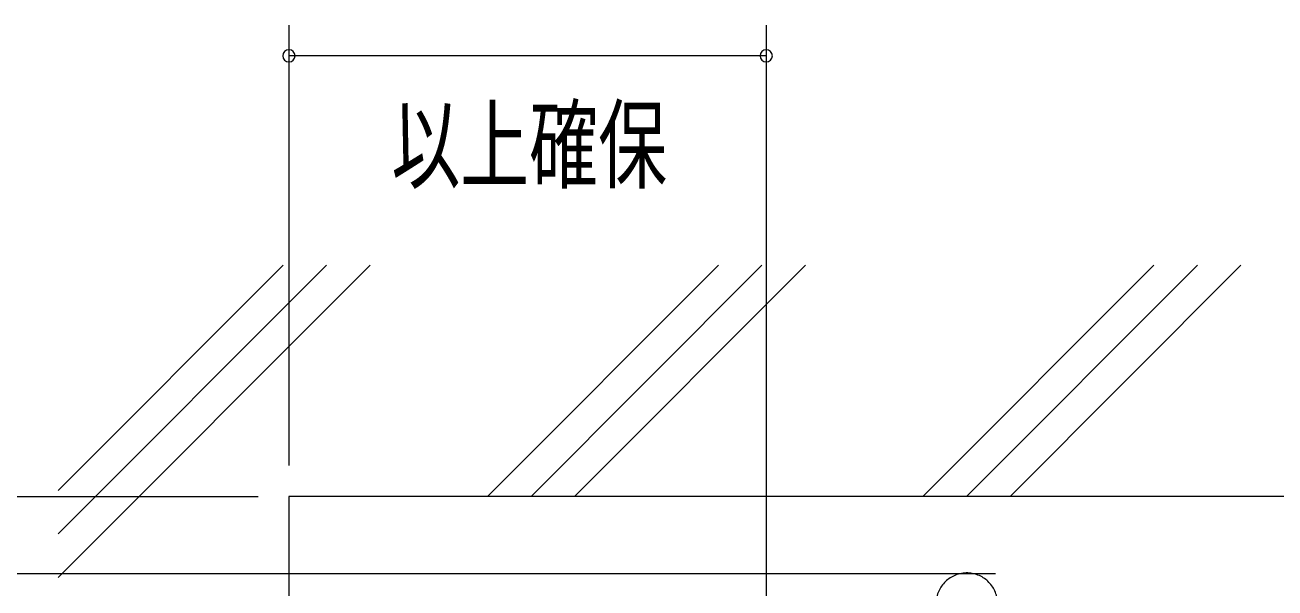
# Model space of a CAD drawing. Units: millimetres, scale not verified. Extents: x -5740 to 5740, y -4020 to 4020.
# Drawn here: x -4970 to -4158, y 3133 to 3498 of the extents above; entities that cross this region are included whole.
import ezdxf
from ezdxf.enums import TextEntityAlignment as Align

# ---------------------------------------------------------------- set-up
doc = ezdxf.new("R2010")
doc.units = ezdxf.units.MM
doc.header["$LTSCALE"] = 10
doc.linetypes.add('USER5', pattern=[25, 6, -5, 2, -5, 2, -5])
for name, color, linetype, lineweight in [('0-3_2ラック-03BODL', 7, 'Continuous', 18), ('0-5_2ラック-43THIN', 4, 'Continuous', 18), ('0-B_2ラック-Cラック奥', 7, 'Continuous', 18), ('0-E_2ラック-F寸法', 3, 'Continuous', 18)]:
    doc.layers.add(name, color=color, linetype=linetype, lineweight=lineweight)
doc.styles.add('ＭＳ ゴシック', font='')
doc.styles.get('ＭＳ ゴシック').set_extended_font_data('MS Gothic')

# ---------------------------------------------------------------- blocks, each defined once
blk = doc.blocks.new('CCL-CYC-FRONT-TOP_1')
at = {"layer": '0-B_2ラック-Cラック奥', "color": 6, "linetype": 'USER5'}
blk.add_arc((0, 1785.52), 20, 0, 180, dxfattribs=at)

msp = doc.modelspace()

# ---------------------------------------------------------------- linework, layer by layer
at = {"layer": '0-3_2ラック-03BODL'}
msp.add_line((-1423.7, 3192.31), (-4798.7, 3192.31), dxfattribs=at)
msp.add_lwpolyline([(-4798.7, 3192.31), (-4798.7, 907.51), (-4948.7, 907.51)], dxfattribs=at)
at = {"layer": '0-5_2ラック-43THIN'}
for p, q in [((-4948.7, 3139.62), (-4746, 3342.31)), ((-4948.7, 3167.9), (-4774.28, 3342.31)), ((-4948.7, 3196.18), (-4802.56, 3342.31)), ((-4669.72, 3192.31), (-4519.72, 3342.31)), ((-4641.44, 3192.31), (-4491.44, 3342.31)), ((-4613.15, 3192.31), (-4463.15, 3342.31)), ((-4386.88, 3192.31), (-4236.88, 3342.31)), ((-4358.59, 3192.31), (-4208.59, 3342.31)), ((-4330.31, 3192.31), (-4180.31, 3342.31))]:
    msp.add_line(p, q, dxfattribs=at)
at = {"layer": '0-E_2ラック-F寸法'}
for p, q in [((-4798.7, 3498.27), (-4798.7, 3212.31)), ((-4488.7, 3498.27), (-4488.7, 2653.9)), ((-4488.7, 3478.27), (-4798.7, 3478.27)), ((-5498.7, 3192.31), (-4818.7, 3192.31)), ((-5218.7, 3142.31), (-4339.86, 3142.31))]:
    msp.add_line(p, q, dxfattribs=at)
for centre, start, end in [((-4798.7, 3478.27), 0, 180), ((-4798.7, 3478.27), 180, 0), ((-4488.7, 3478.27), 0, 180), ((-4488.7, 3478.27), 180, 0)]:
    msp.add_arc(centre, 4, start, end, dxfattribs=at)

# ---------------------------------------------------------------- block references
at = {"layer": '0-B_2ラック-Cラック奥', "rotation": 10}
msp.add_blockref('CCL-CYC-FRONT-TOP_1', (-4048.32, 1364.22), dxfattribs=at)

# ---------------------------------------------------------------- texts
at = {"layer": '0-E_2ラック-F寸法', "color": 7, "style": 'ＭＳ ゴシック', "width": 0.7}
msp.add_text('以上確保', height=46.89, dxfattribs=at).set_placement((-4732.17, 3383.07), align=Align.BOTTOM_LEFT)

doc.saveas('drawing.dxf')
